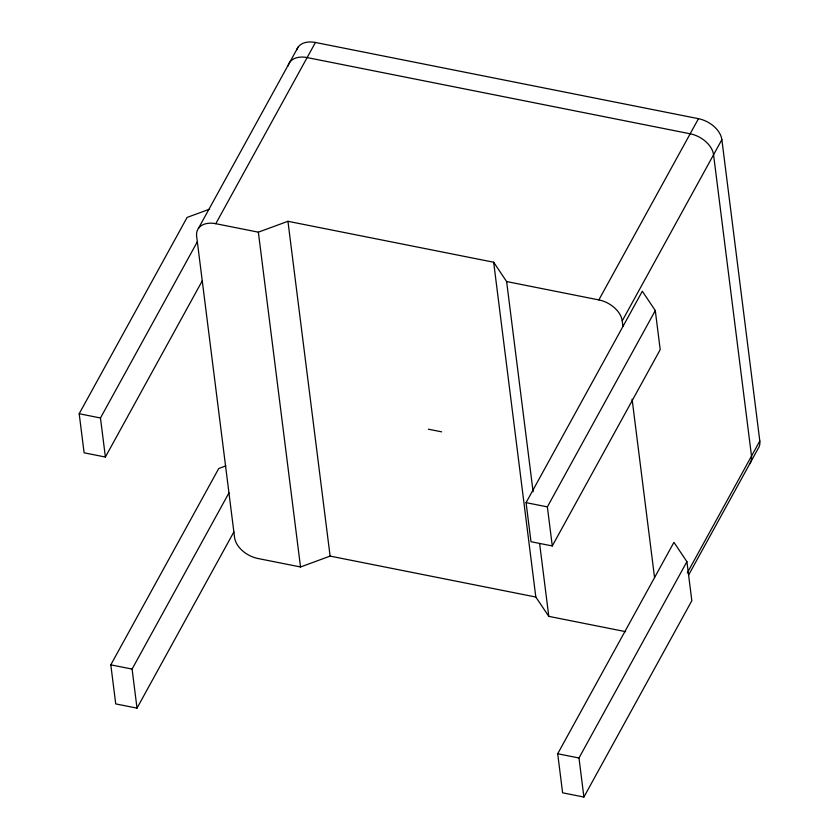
<?xml version="1.0" encoding="UTF-8"?>
<svg xmlns="http://www.w3.org/2000/svg" width="839" height="839" viewBox="0 0 839 839"><rect width="100%" height="100%" fill="white"/><g stroke="black" fill="none" stroke-linecap="round" stroke-linejoin="round"><path stroke-width="1.26" d="M202.251 280.845L105.389 457.035L84.11 452.808L79.191 413.742L187.118 217.416L209.603 209.152M198.423 228.407L298.055 47.183M105.389 457.035L100.47 417.979L197.333 241.789M625.642 631.652L548.79 616.361L535.817 597.032L330.105 556.1L300.519 566.975L257.961 558.501A22.936 15.144 28.8 0 1 234.574 537.526L196.63 236.21A22.936 15.144 28.8 0 1 215.801 223.698L315.433 42.474L698.478 118.687A22.936 15.144 28.8 0 1 721.865 139.652L759.809 440.978A22.936 15.144 28.8 0 1 758.016 448.781L688.62 575.019M233.871 531.947L137.009 708.137L115.73 703.911L110.811 664.845L218.738 468.519L225.838 465.907M137.009 708.137L132.09 669.082L228.953 492.892M215.801 223.698L258.36 232.172L287.945 221.297L493.657 262.229L506.63 281.558L598.847 299.911L698.478 118.687M622.937 326.465L622.234 320.886L721.865 139.652M526.074 502.655L642.317 291.227L655.29 310.556L660.209 349.622L552.282 545.948L530.993 541.711L526.074 502.655L547.364 506.882L552.282 545.948M547.364 506.882L655.29 310.556M557.694 753.758L673.937 542.33L686.91 561.658L691.829 600.724L583.902 797.05L562.612 792.813L557.694 753.758L578.983 757.995L583.902 797.05M578.983 757.995L686.91 561.658M687.267 572.943L759.809 440.978M428.404 429.201L441.597 431.833M79.191 413.742L100.47 417.979M110.811 664.845L132.09 669.082M632.092 399.144L654.556 577.568M506.63 281.558L533.111 491.79M539.645 543.693L548.79 616.361M493.657 262.229L535.817 597.032M287.945 221.297L330.105 556.1M258.36 232.172L300.519 566.975M598.847 299.911A22.936 15.144 28.8 0 1 622.234 320.886M749.709 463.883A22.936 15.144 28.8 0 0 751.513 456.08L713.57 154.754A22.936 15.144 28.8 0 0 690.172 133.789L307.126 57.576A22.936 15.144 28.8 0 0 288.134 65.893M296.712 49.826A22.936 15.144 28.8 0 1 315.433 42.474"/></g></svg>
